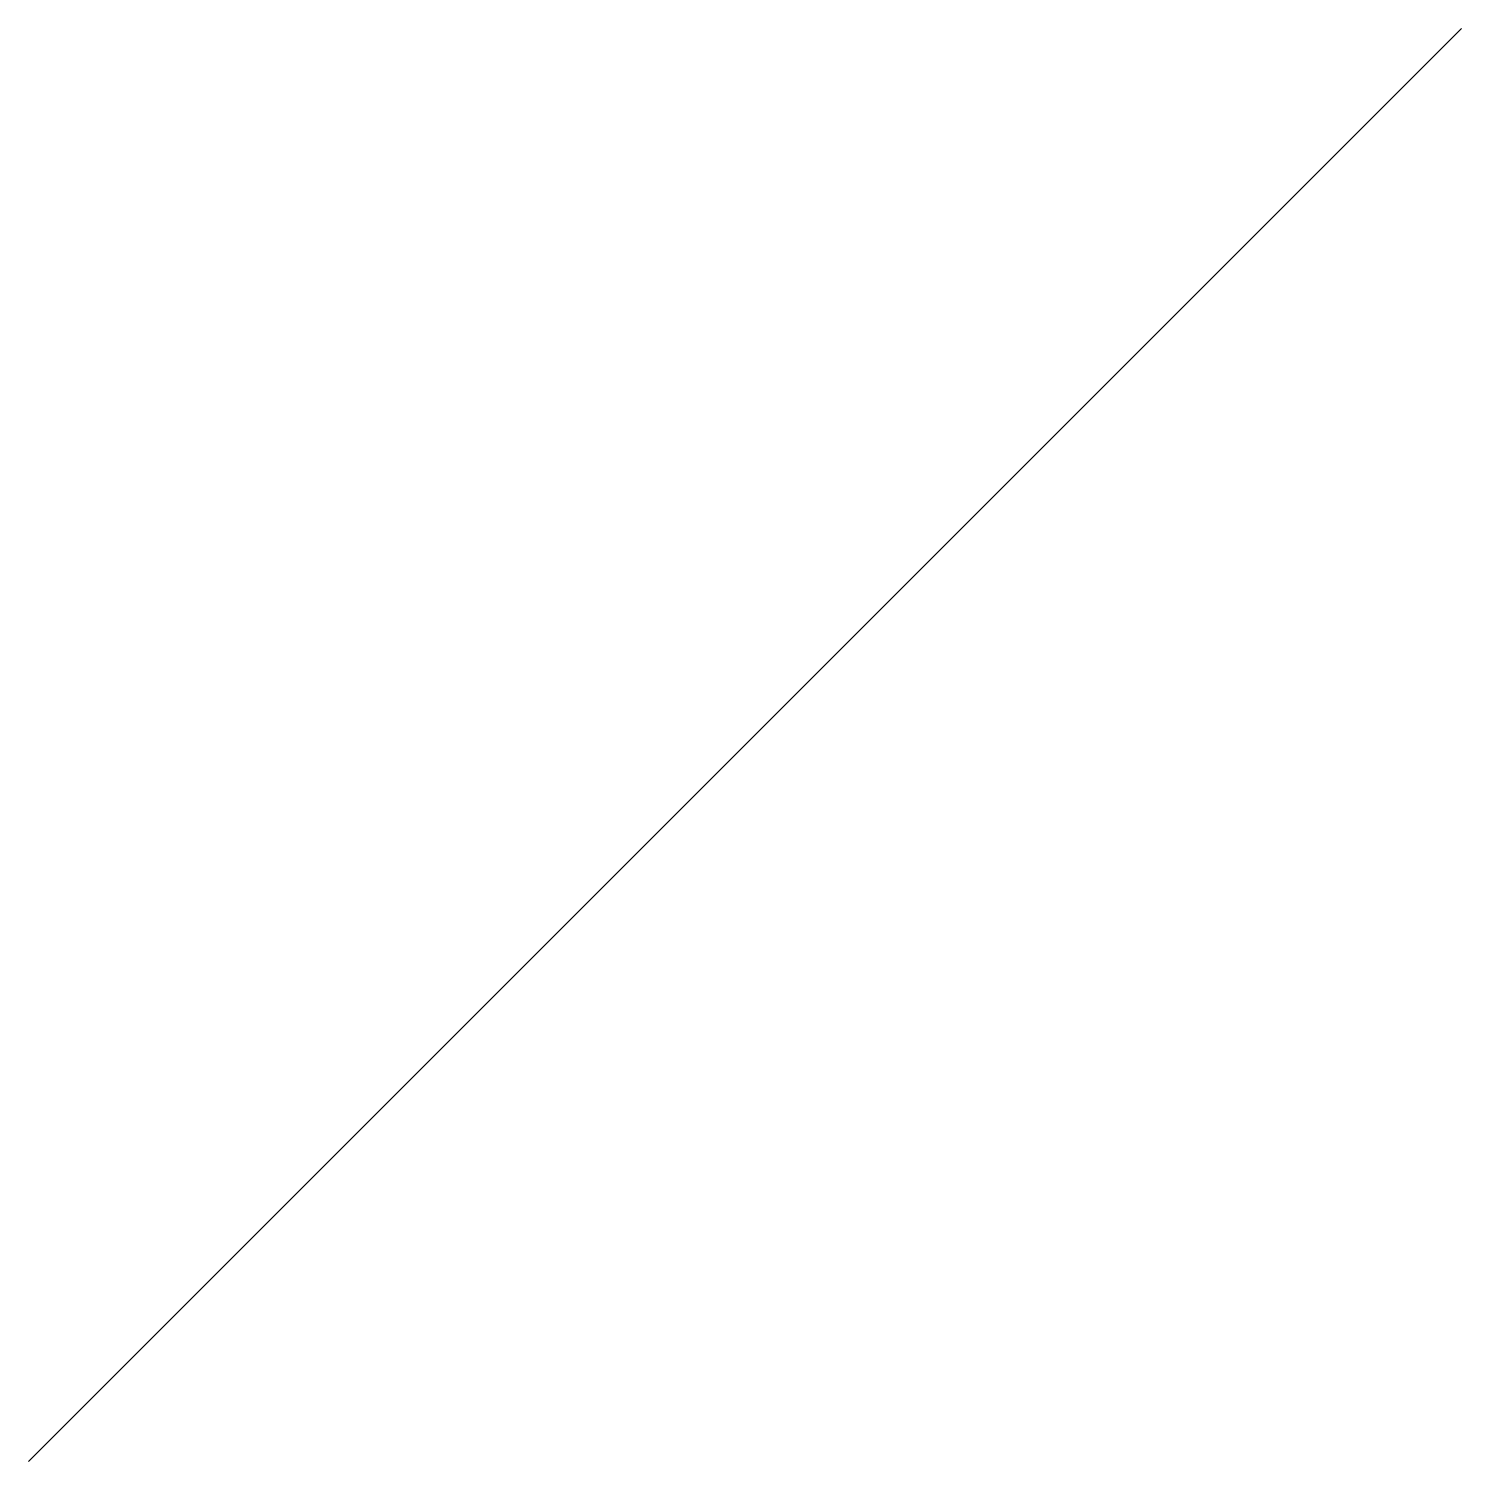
# Model space of a CAD drawing. Header units: metres. Extents: x 0 to 10, y 0 to 10.
import ezdxf

# ---------------------------------------------------------------- set-up
doc = ezdxf.new("R2010")
doc.units = ezdxf.units.M

msp = doc.modelspace()

# ---------------------------------------------------------------- linework, layer by layer
msp.add_line((0, 0), (10, 10))

doc.saveas('drawing.dxf')
